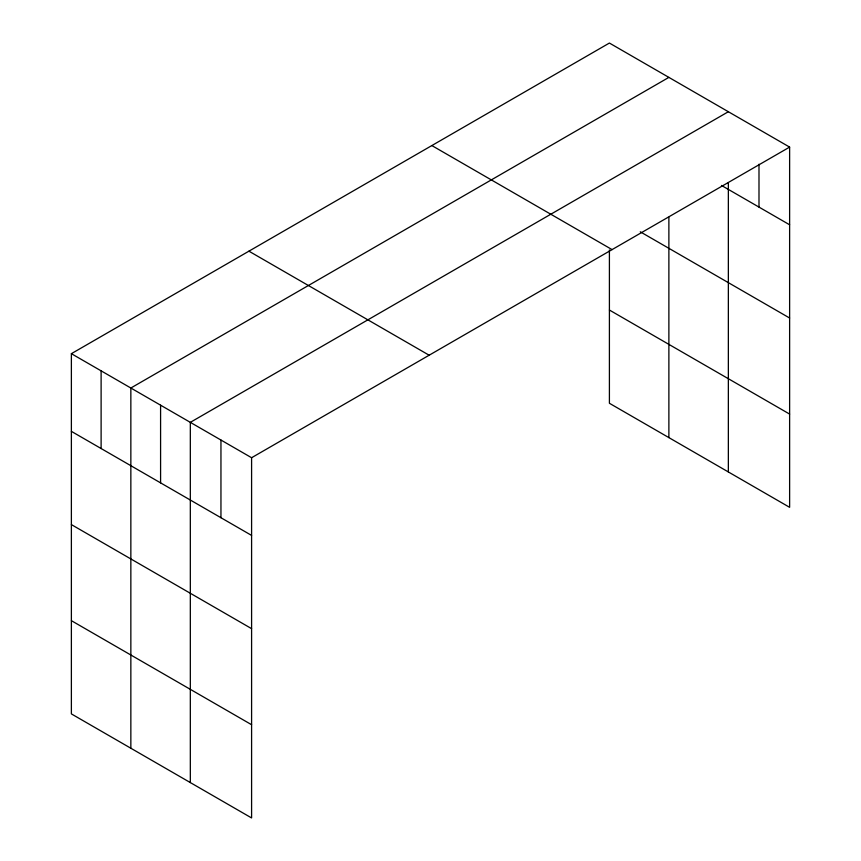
<?xml version="1.0" encoding="UTF-8"?>
<svg xmlns="http://www.w3.org/2000/svg" width="861" height="861" viewBox="0 0 861 861"><rect width="100%" height="100%" fill="white"/><g stroke="black" fill="none" stroke-linecap="round" stroke-linejoin="round"><path stroke-width="1.29" d="M71.377 353.677L251.595 457.729L251.595 817.95L71.377 713.898L71.377 353.677L609.405 43.05L789.623 147.102L789.623 507.323L609.405 403.271L609.405 249.991M668.879 77.382L130.85 388.02L130.85 748.241M728.352 111.726L190.324 422.353L190.324 782.574M251.595 457.729L789.623 147.102M721.486 185.449L789.623 224.786M640.283 231.803L789.623 318.021M431.856 145.563L612.074 249.604M609.405 310.035L789.623 414.087M248.926 251.175L429.144 355.216M71.377 431.361L251.595 535.413M71.377 524.597L251.595 628.648M71.377 620.663L251.595 724.714M758.993 164.236L758.993 207.092M728.352 182.704L728.352 471.946M668.879 217.23L668.879 437.603M220.954 440.036L220.954 517.719M160.587 405.187L160.587 482.87M101.114 370.843L101.114 448.527"/></g></svg>
